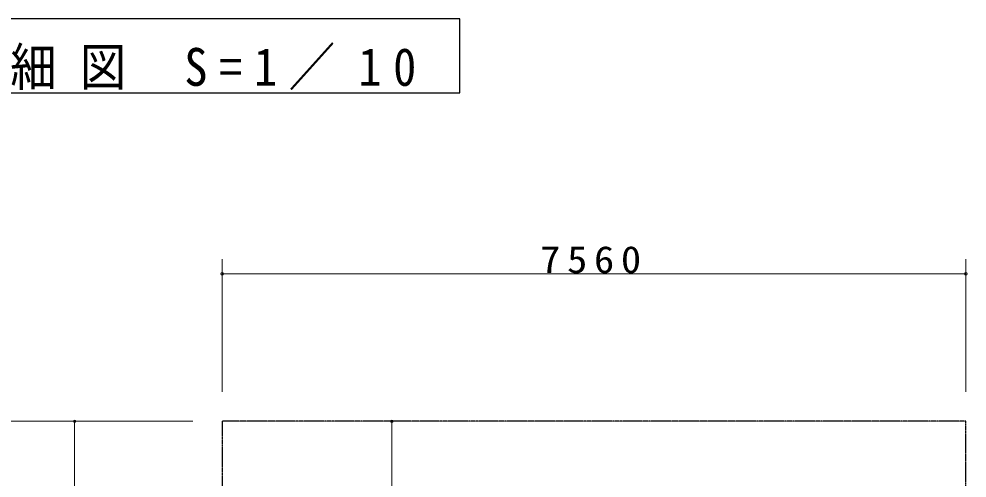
# Model space of a CAD drawing. Units: millimetres, scale not verified, with parts at other scales. Extents: x -35408 to 50, y -49934 to 13350.
# Drawn here: x -7526 to -4313, y 5713 to 7269 of the extents above; entities that cross this region are included whole.
import ezdxf

# ---------------------------------------------------------------- set-up
doc = ezdxf.new("R2010")
doc.units = ezdxf.units.MM
doc.linetypes.add('USER3', pattern=[8, 3, -1, 1, -1, 1, -1])
doc.layers.add('線', color=2, linetype='Continuous', lineweight=25)
doc.layers.add('補助', color=2, linetype='Continuous', lineweight=25)
doc.styles.add('ＭＳ ゴシック', font='')
doc.styles.get('ＭＳ ゴシック').set_extended_font_data('MS Gothic')

# ---------------------------------------------------------------- blocks, each defined once
blk = doc.blocks.new('dimension_origin')
at = {"color": 0, "linetype": 'Continuous', "lineweight": -2}
blk.add_circle((0, 0), 1.25, dxfattribs=at)

msp = doc.modelspace()

# ---------------------------------------------------------------- linework, layer by layer
at = {"layer": '線', "linetype": 'USER3'}
msp.add_lwpolyline([(-6836.908, 3628.083), (-4316.908, 3628.083), (-4316.908, 5904.75), (-6836.908, 5904.75)], close=True, dxfattribs=at)
at = {"layer": '補助', "lineweight": 13}
for p, q in [((-6836.908, 6004.75), (-6836.908, 6454.75)), ((-4316.908, 6004.75), (-4316.908, 6454.75)), ((-6836.908, 6404.75), (-4316.908, 6404.75)), ((-6936.908, 5904.75), (-7886.908, 5904.75)), ((-6936.908, 5904.75), (-7386.908, 5904.75)), ((-7336.908, 5074.75), (-7336.908, 5904.75)), ((-6261.908, 4766.417), (-6261.908, 5904.75))]:
    msp.add_line(p, q, dxfattribs=at)
at = {"layer": '補助'}
msp.add_lwpolyline([(-9081.404, 7268.507), (-9081.404, 7018.507), (-6031.404, 7018.507), (-6031.404, 7268.507)], close=True, dxfattribs=at)

# ---------------------------------------------------------------- block references
at = {"layer": '補助', "lineweight": 13, "xscale": 3.33, "yscale": 3.33}
msp.add_blockref('dimension_origin', (-6836.908, 6404.75), dxfattribs=at)
for p, rotation in [((-4316.908, 6404.75), 180), ((-7336.908, 5904.75), 270), ((-6261.908, 5904.75), 270)]:
    msp.add_blockref('dimension_origin', p, dxfattribs=dict(at, rotation=rotation))

# ---------------------------------------------------------------- texts
at = {"layer": '補助', "attachment_point": 8, "style": 'ＭＳ ゴシック'}
for s, insert, char_height in [('\\T1.5;\\W0.9;中／角鋳物詳細図\\~S=1／10', (-7556.404, 7026.84), 128.3), ('\\T1.33;\\W1.1;7560', (-5576.908, 6405.75), 91.64)]:
    msp.add_mtext(s, dxfattribs=dict(at, insert=insert, char_height=char_height))

doc.saveas('drawing.dxf')
